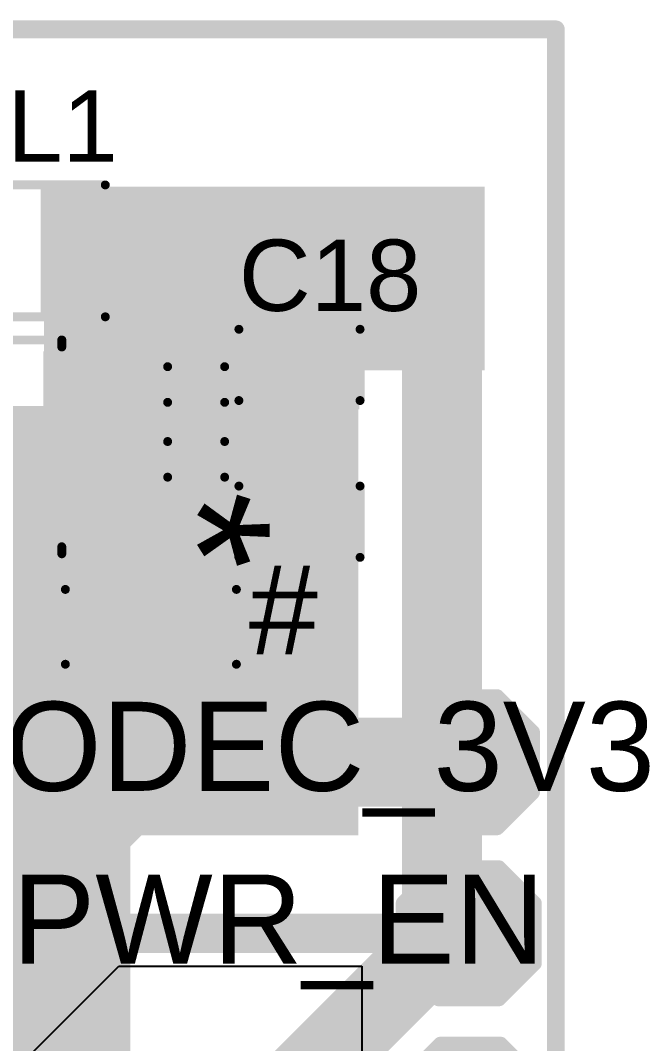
# Model space of a CAD drawing. Header units: millimetres. Extents: x -0.43 to 2.06, y -0.4 to 2.49.
# Drawn here: x 1.707 to 2.06, y 1.911 to 2.485 of the extents above; entities that cross this region are included whole.
import ezdxf

# ---------------------------------------------------------------- set-up
doc = ezdxf.new("R2010")
doc.units = ezdxf.units.MM
doc.header["$MEASUREMENT"] = 0
for name, color, linetype in [('BottomLayer', 5, 'Continuous'), ('BottomSolder', 6, 'Continuous'), ('Mechanical2', 216, 'Continuous'), ('TopLayer', 1, 'Continuous'), ('TopOverlay', 2, 'Continuous'), ('TopPaste', 8, 'Continuous'), ('TopSolder', 216, 'Continuous'), ('ViaHoleLayer', 16, 'Continuous')]:
    doc.layers.add(name, color=color, linetype=linetype)
doc.styles.add('Arial', font='', dxfattribs={"height": 0.2})
doc.styles.get('Arial').set_extended_font_data('Arial')

# ---------------------------------------------------------------- blocks, each defined once
blk = doc.blocks.new('TEST_POINT_32')
at = {"layer": 'TopLayer'}
blk.add_hatch(color=1, dxfattribs=at).paths.add_polyline_path([(0.015, 0.03), (-0.015, 0.03), (-0.03, 0.015), (-0.03, -0.015), (-0.015, -0.03), (0.015, -0.03), (0.03, -0.015), (0.03, 0.015)])
at = {"layer": 'TopPaste'}
blk.add_hatch(color=8, dxfattribs=at).paths.add_polyline_path([(0.015, 0.03), (-0.015, 0.03), (-0.03, 0.015), (-0.03, -0.015), (-0.015, -0.03), (0.015, -0.03), (0.03, -0.015), (0.03, 0.015)])
at = {"layer": 'TopSolder'}
blk.add_hatch(color=216, dxfattribs=at).paths.add_polyline_path([(0.017, 0.034), (-0.017, 0.034), (-0.034, 0.017), (-0.034, -0.017), (-0.017, -0.034), (0.017, -0.034), (0.034, -0.017), (0.034, 0.017)])
at = {"layer": 'TopOverlay', "const_width": 0.00787}
for points in [[(-0.037, 0.017), (-0.017, 0.037)], [(-0.017, 0.037), (0.017, 0.037)], [(-0.017, 0.037), (0.017, 0.037)], [(0.017, 0.037), (0.037, 0.017)], [(-0.037, -0.017), (-0.037, 0.017)], [(0.037, -0.017), (0.037, 0.017)], [(-0.037, -0.017), (-0.017, -0.037)], [(0.017, -0.037), (0.037, -0.017)], [(-0.017, -0.037), (0.017, -0.037)], [(-0.017, -0.037), (0.017, -0.037)]]:
    blk.add_lwpolyline(points, dxfattribs=at)
at = {"layer": 'TopOverlay', "const_width": 0.00394}
for points in [[(-0.01897, 0.037, 1), (-0.01503, 0.037, 1)], [(-0.01897, 0.037, 1), (-0.01503, 0.037, 1)], [(-0.01897, 0.037, 1), (-0.01503, 0.037, 1)], [(0.01503, 0.037, 1), (0.01897, 0.037, 1)], [(0.01503, 0.037, 1), (0.01897, 0.037, 1)], [(0.01503, 0.037, 1), (0.01897, 0.037, 1)], [(-0.03897, 0.017, 1), (-0.03503, 0.017, 1)], [(-0.03897, 0.017, 1), (-0.03503, 0.017, 1)], [(0.03503, 0.017, 1), (0.03897, 0.017, 1)], [(0.03503, 0.017, 1), (0.03897, 0.017, 1)], [(-0.03897, -0.017, 1), (-0.03503, -0.017, 1)], [(-0.03897, -0.017, 1), (-0.03503, -0.017, 1)], [(0.03503, -0.017, 1), (0.03897, -0.017, 1)], [(0.03503, -0.017, 1), (0.03897, -0.017, 1)], [(-0.01897, -0.037, 1), (-0.01503, -0.037, 1)], [(-0.01897, -0.037, 1), (-0.01503, -0.037, 1)], [(-0.01897, -0.037, 1), (-0.01503, -0.037, 1)], [(0.01503, -0.037, 1), (0.01897, -0.037, 1)], [(0.01503, -0.037, 1), (0.01897, -0.037, 1)], [(0.01503, -0.037, 1), (0.01897, -0.037, 1)]]:
    blk.add_lwpolyline(points, format="xyb", close=True, dxfattribs=at)
blk = doc.blocks.new('TEST_POINT_33')
at = {"layer": 'TopLayer'}
blk.add_hatch(color=1, dxfattribs=at).paths.add_polyline_path([(0.015, 0.03), (-0.015, 0.03), (-0.03, 0.015), (-0.03, -0.015), (-0.015, -0.03), (0.015, -0.03), (0.03, -0.015), (0.03, 0.015)])
at = {"layer": 'TopPaste'}
blk.add_hatch(color=8, dxfattribs=at).paths.add_polyline_path([(0.015, 0.03), (-0.015, 0.03), (-0.03, 0.015), (-0.03, -0.015), (-0.015, -0.03), (0.015, -0.03), (0.03, -0.015), (0.03, 0.015)])
at = {"layer": 'TopSolder'}
blk.add_hatch(color=216, dxfattribs=at).paths.add_polyline_path([(0.017, 0.034), (-0.017, 0.034), (-0.034, 0.017), (-0.034, -0.017), (-0.017, -0.034), (0.017, -0.034), (0.034, -0.017), (0.034, 0.017)])
at = {"layer": 'TopOverlay', "const_width": 0.00787}
for points in [[(-0.037, 0.017), (-0.017, 0.037)], [(-0.017, 0.037), (0.017, 0.037)], [(-0.017, 0.037), (0.017, 0.037)], [(0.017, 0.037), (0.037, 0.017)], [(-0.037, -0.017), (-0.037, 0.017)], [(0.037, -0.017), (0.037, 0.017)], [(-0.037, -0.017), (-0.017, -0.037)], [(0.017, -0.037), (0.037, -0.017)], [(-0.017, -0.037), (0.017, -0.037)], [(-0.017, -0.037), (0.017, -0.037)]]:
    blk.add_lwpolyline(points, dxfattribs=at)
at = {"layer": 'TopOverlay', "const_width": 0.00394}
for points in [[(-0.01897, 0.037, 1), (-0.01503, 0.037, 1)], [(-0.01897, 0.037, 1), (-0.01503, 0.037, 1)], [(-0.01897, 0.037, 1), (-0.01503, 0.037, 1)], [(0.01503, 0.037, 1), (0.01897, 0.037, 1)], [(0.01503, 0.037, 1), (0.01897, 0.037, 1)], [(0.01503, 0.037, 1), (0.01897, 0.037, 1)], [(-0.03897, 0.017, 1), (-0.03503, 0.017, 1)], [(-0.03897, 0.017, 1), (-0.03503, 0.017, 1)], [(0.03503, 0.017, 1), (0.03897, 0.017, 1)], [(0.03503, 0.017, 1), (0.03897, 0.017, 1)], [(-0.03897, -0.017, 1), (-0.03503, -0.017, 1)], [(-0.03897, -0.017, 1), (-0.03503, -0.017, 1)], [(0.03503, -0.017, 1), (0.03897, -0.017, 1)], [(0.03503, -0.017, 1), (0.03897, -0.017, 1)], [(-0.01897, -0.037, 1), (-0.01503, -0.037, 1)], [(-0.01897, -0.037, 1), (-0.01503, -0.037, 1)], [(-0.01897, -0.037, 1), (-0.01503, -0.037, 1)], [(0.01503, -0.037, 1), (0.01897, -0.037, 1)], [(0.01503, -0.037, 1), (0.01897, -0.037, 1)], [(0.01503, -0.037, 1), (0.01897, -0.037, 1)]]:
    blk.add_lwpolyline(points, format="xyb", close=True, dxfattribs=at)
blk = doc.blocks.new('TEST_POINT_35')
at = {"layer": 'TopLayer'}
blk.add_hatch(color=1, dxfattribs=at).paths.add_polyline_path([(0.015, 0.03), (-0.015, 0.03), (-0.03, 0.015), (-0.03, -0.015), (-0.015, -0.03), (0.015, -0.03), (0.03, -0.015), (0.03, 0.015)])
at = {"layer": 'TopPaste'}
blk.add_hatch(color=8, dxfattribs=at).paths.add_polyline_path([(0.015, 0.03), (-0.015, 0.03), (-0.03, 0.015), (-0.03, -0.015), (-0.015, -0.03), (0.015, -0.03), (0.03, -0.015), (0.03, 0.015)])
at = {"layer": 'TopSolder'}
blk.add_hatch(color=216, dxfattribs=at).paths.add_polyline_path([(0.017, 0.034), (-0.017, 0.034), (-0.034, 0.017), (-0.034, -0.017), (-0.017, -0.034), (0.017, -0.034), (0.034, -0.017), (0.034, 0.017)])
at = {"layer": 'TopOverlay', "const_width": 0.00787}
for points in [[(-0.037, 0.017), (-0.017, 0.037)], [(-0.017, 0.037), (0.017, 0.037)], [(-0.017, 0.037), (0.017, 0.037)], [(0.017, 0.037), (0.037, 0.017)], [(-0.037, -0.017), (-0.037, 0.017)], [(0.037, -0.017), (0.037, 0.017)], [(-0.037, -0.017), (-0.017, -0.037)], [(0.017, -0.037), (0.037, -0.017)], [(-0.017, -0.037), (0.017, -0.037)], [(-0.017, -0.037), (0.017, -0.037)]]:
    blk.add_lwpolyline(points, dxfattribs=at)
at = {"layer": 'TopOverlay', "const_width": 0.00394}
for points in [[(-0.01897, 0.037, 1), (-0.01503, 0.037, 1)], [(-0.01897, 0.037, 1), (-0.01503, 0.037, 1)], [(-0.01897, 0.037, 1), (-0.01503, 0.037, 1)], [(0.01503, 0.037, 1), (0.01897, 0.037, 1)], [(0.01503, 0.037, 1), (0.01897, 0.037, 1)], [(0.01503, 0.037, 1), (0.01897, 0.037, 1)], [(-0.03897, 0.017, 1), (-0.03503, 0.017, 1)], [(-0.03897, 0.017, 1), (-0.03503, 0.017, 1)], [(0.03503, 0.017, 1), (0.03897, 0.017, 1)], [(0.03503, 0.017, 1), (0.03897, 0.017, 1)], [(-0.03897, -0.017, 1), (-0.03503, -0.017, 1)], [(-0.03897, -0.017, 1), (-0.03503, -0.017, 1)], [(0.03503, -0.017, 1), (0.03897, -0.017, 1)], [(0.03503, -0.017, 1), (0.03897, -0.017, 1)], [(-0.01897, -0.037, 1), (-0.01503, -0.037, 1)], [(-0.01897, -0.037, 1), (-0.01503, -0.037, 1)], [(-0.01897, -0.037, 1), (-0.01503, -0.037, 1)], [(0.01503, -0.037, 1), (0.01897, -0.037, 1)], [(0.01503, -0.037, 1), (0.01897, -0.037, 1)], [(0.01503, -0.037, 1), (0.01897, -0.037, 1)]]:
    blk.add_lwpolyline(points, format="xyb", close=True, dxfattribs=at)
blk = doc.blocks.new('SOT_23_6_56')
at = {"layer": 'TopLayer'}
for points in [[(-0.07559, 0.04961), (-0.02756, 0.04961), (-0.02756, 0.0252), (-0.07559, 0.0252)], [(0.02756, 0.04961), (0.07559, 0.04961), (0.07559, 0.0252), (0.02756, 0.0252)], [(-0.07559, 0.0122), (-0.02756, 0.0122), (-0.02756, -0.0122), (-0.07559, -0.0122)], [(0.02756, 0.0122), (0.07559, 0.0122), (0.07559, -0.0122), (0.02756, -0.0122)], [(-0.07559, -0.0252), (-0.02756, -0.0252), (-0.02756, -0.04961), (-0.07559, -0.04961)], [(0.02756, -0.0252), (0.07559, -0.0252), (0.07559, -0.04961), (0.02756, -0.04961)]]:
    blk.add_hatch(color=1, dxfattribs=at).paths.add_polyline_path(points)
at = {"layer": 'TopPaste'}
for points in [[(-0.07559, 0.04961), (-0.02756, 0.04961), (-0.02756, 0.0252), (-0.07559, 0.0252)], [(0.02756, 0.04961), (0.07559, 0.04961), (0.07559, 0.0252), (0.02756, 0.0252)], [(-0.07559, 0.0122), (-0.02756, 0.0122), (-0.02756, -0.0122), (-0.07559, -0.0122)], [(0.02756, 0.0122), (0.07559, 0.0122), (0.07559, -0.0122), (0.02756, -0.0122)], [(-0.07559, -0.0252), (-0.02756, -0.0252), (-0.02756, -0.04961), (-0.07559, -0.04961)], [(0.02756, -0.0252), (0.07559, -0.0252), (0.07559, -0.04961), (0.02756, -0.04961)]]:
    blk.add_hatch(color=8, dxfattribs=at).paths.add_polyline_path(points)
at = {"layer": 'TopSolder'}
for points in [[(-0.07959, 0.05361), (-0.02356, 0.05361), (-0.02356, 0.0212), (-0.07959, 0.0212)], [(0.02356, 0.05361), (0.07959, 0.05361), (0.07959, 0.0212), (0.02356, 0.0212)], [(-0.07959, 0.0162), (-0.02356, 0.0162), (-0.02356, -0.0162), (-0.07959, -0.0162)], [(0.02356, 0.0162), (0.07959, 0.0162), (0.07959, -0.0162), (0.02356, -0.0162)], [(-0.07959, -0.0212), (-0.02356, -0.0212), (-0.02356, -0.05361), (-0.07959, -0.05361)], [(0.02356, -0.0212), (0.07959, -0.0212), (0.07959, -0.05361), (0.02356, -0.05361)]]:
    blk.add_hatch(color=216, dxfattribs=at).paths.add_polyline_path(points)
at = {"layer": 'TopOverlay', "const_width": 0.005}
for points in [[(-0.035, 0.06), (0.034, 0.06)], [(-0.035, 0.05606), (-0.035, 0.06)], [(0.034, 0.05606), (0.034, 0.06)], [(-0.086, 0.043), (-0.081, 0.038)], [(-0.086, 0.033), (-0.086, 0.043)], [(-0.086, 0.033), (-0.081, 0.038)], [(-0.035, -0.06), (-0.035, -0.05606)], [(0.034, -0.06), (0.034, -0.05606)], [(-0.035, -0.06), (0.034, -0.06)]]:
    blk.add_lwpolyline(points, dxfattribs=at)
at = {"layer": 'TopOverlay', "const_width": 0.0025}
for points in [[(-0.03625, 0.06, 1), (-0.03375, 0.06, 1)], [(-0.03625, 0.06, 1), (-0.03375, 0.06, 1)], [(-0.03625, 0.05606, 1), (-0.03375, 0.05606, 1)], [(0.03275, 0.06, 1), (0.03525, 0.06, 1)], [(0.03275, 0.06, 1), (0.03525, 0.06, 1)], [(0.03275, 0.05606, 1), (0.03525, 0.05606, 1)], [(-0.08725, 0.043, 1), (-0.08475, 0.043, 1)], [(-0.08725, 0.043, 1), (-0.08475, 0.043, 1)], [(-0.08225, 0.038, 1), (-0.07975, 0.038, 1)], [(-0.08225, 0.038, 1), (-0.07975, 0.038, 1)], [(-0.08725, 0.033, 1), (-0.08475, 0.033, 1)], [(-0.08725, 0.033, 1), (-0.08475, 0.033, 1)], [(-0.03625, -0.05606, 1), (-0.03375, -0.05606, 1)], [(0.03275, -0.05606, 1), (0.03525, -0.05606, 1)], [(-0.03625, -0.06, 1), (-0.03375, -0.06, 1)], [(-0.03625, -0.06, 1), (-0.03375, -0.06, 1)], [(0.03275, -0.06, 1), (0.03525, -0.06, 1)], [(0.03275, -0.06, 1), (0.03525, -0.06, 1)]]:
    blk.add_lwpolyline(points, format="xyb", close=True, dxfattribs=at)
blk = doc.blocks.new('RES_0603_81')
at = {"layer": 'TopLayer'}
for points in [[(-0.015, 0.0175), (-0.015, -0.0175), (-0.045, -0.0175), (-0.045, 0.0175)], [(0.045, 0.0175), (0.045, -0.0175), (0.015, -0.0175), (0.015, 0.0175)]]:
    blk.add_hatch(color=1, dxfattribs=at).paths.add_polyline_path(points)
at = {"layer": 'TopPaste'}
for points in [[(-0.015, 0.0175), (-0.015, -0.0175), (-0.045, -0.0175), (-0.045, 0.0175)], [(0.045, 0.0175), (0.045, -0.0175), (0.015, -0.0175), (0.015, 0.0175)]]:
    blk.add_hatch(color=8, dxfattribs=at).paths.add_polyline_path(points)
at = {"layer": 'TopSolder'}
for points in [[(-0.011, 0.0215), (-0.011, -0.0215), (-0.049, -0.0215), (-0.049, 0.0215)], [(0.049, 0.0215), (0.049, -0.0215), (0.011, -0.0215), (0.011, 0.0215)]]:
    blk.add_hatch(color=216, dxfattribs=at).paths.add_polyline_path(points)
at = {"layer": 'TopOverlay', "const_width": 0.005}
for points in [[(-0.048, 0.021), (0.048, 0.021)], [(-0.048, -0.021), (-0.048, 0.021)], [(0.048, -0.021), (0.048, 0.021)], [(-0.048, -0.021), (0.048, -0.021)]]:
    blk.add_lwpolyline(points, dxfattribs=at)
at = {"layer": 'TopOverlay', "const_width": 0.0025}
for points in [[(-0.04925, 0.021, 1), (-0.04675, 0.021, 1)], [(-0.04925, 0.021, 1), (-0.04675, 0.021, 1)], [(0.04675, 0.021, 1), (0.04925, 0.021, 1)], [(0.04675, 0.021, 1), (0.04925, 0.021, 1)], [(-0.04925, -0.021, 1), (-0.04675, -0.021, 1)], [(-0.04925, -0.021, 1), (-0.04675, -0.021, 1)], [(0.04675, -0.021, 1), (0.04925, -0.021, 1)], [(0.04675, -0.021, 1), (0.04925, -0.021, 1)]]:
    blk.add_lwpolyline(points, format="xyb", close=True, dxfattribs=at)
blk = doc.blocks.new('IHHP0806AZER2R2M01_93')
at = {"layer": 'TopLayer'}
for points in [[(-0.04035, -0.03189), (-0.04035, 0.03189), (-0.0128, 0.03189), (-0.0128, -0.03189)], [(0.0128, -0.03189), (0.0128, 0.03189), (0.04035, 0.03189), (0.04035, -0.03189)]]:
    blk.add_hatch(color=1, dxfattribs=at).paths.add_polyline_path(points)
at = {"layer": 'TopPaste'}
for points in [[(-0.04035, -0.03189), (-0.04035, 0.03189), (-0.0128, 0.03189), (-0.0128, -0.03189)], [(0.0128, -0.03189), (0.0128, 0.03189), (0.04035, 0.03189), (0.04035, -0.03189)]]:
    blk.add_hatch(color=8, dxfattribs=at).paths.add_polyline_path(points)
at = {"layer": 'TopSolder'}
for points in [[(-0.04435, -0.03589), (-0.04435, 0.03589), (-0.0088, 0.03589), (-0.0088, -0.03589)], [(0.0088, -0.03589), (0.0088, 0.03589), (0.04435, 0.03589), (0.04435, -0.03589)]]:
    blk.add_hatch(color=216, dxfattribs=at).paths.add_polyline_path(points)
at = {"layer": 'TopOverlay', "const_width": 0.005}
for points in [[(-0.045, 0.037), (-0.045, -0.037)], [(0.045, 0.037), (-0.045, 0.037)], [(0.045, 0.037), (0.045, -0.037)], [(0.045, -0.037), (-0.045, -0.037)]]:
    blk.add_lwpolyline(points, dxfattribs=at)
at = {"layer": 'TopOverlay', "const_width": 0.0025}
for points in [[(-0.04625, 0.037, 1), (-0.04375, 0.037, 1)], [(-0.04625, 0.037, 1), (-0.04375, 0.037, 1)], [(0.04375, 0.037, 1), (0.04625, 0.037, 1)], [(0.04375, 0.037, 1), (0.04625, 0.037, 1)], [(-0.04625, -0.037, 1), (-0.04375, -0.037, 1)], [(-0.04625, -0.037, 1), (-0.04375, -0.037, 1)], [(0.04375, -0.037, 1), (0.04625, -0.037, 1)], [(0.04375, -0.037, 1), (0.04625, -0.037, 1)]]:
    blk.add_lwpolyline(points, format="xyb", close=True, dxfattribs=at)
blk = doc.blocks.new('CAP_0402_140')
at = {"layer": 'TopLayer'}
for points in [[(-0.0275, -0.0125), (-0.0275, 0.0125), (-0.0095, 0.0125), (-0.0095, -0.0125)], [(0.0095, -0.0125), (0.0095, 0.0125), (0.0275, 0.0125), (0.0275, -0.0125)]]:
    blk.add_hatch(color=1, dxfattribs=at).paths.add_polyline_path(points)
at = {"layer": 'TopPaste'}
for points in [[(-0.0275, -0.0125), (-0.0275, 0.0125), (-0.0095, 0.0125), (-0.0095, -0.0125)], [(0.0095, -0.0125), (0.0095, 0.0125), (0.0275, 0.0125), (0.0275, -0.0125)]]:
    blk.add_hatch(color=8, dxfattribs=at).paths.add_polyline_path(points)
at = {"layer": 'TopSolder'}
for points in [[(-0.02986, -0.01486), (-0.02986, 0.01486), (-0.00714, 0.01486), (-0.00714, -0.01486)], [(0.00714, -0.01486), (0.00714, 0.01486), (0.02986, 0.01486), (0.02986, -0.01486)]]:
    blk.add_hatch(color=216, dxfattribs=at).paths.add_polyline_path(points)
at = {"layer": 'TopOverlay', "const_width": 0.005}
for points in [[(-0.011, 0.016), (-0.031, 0.016)], [(-0.031, -0.016), (-0.031, 0.016)], [(0.031, 0.016), (0.011, 0.016)], [(0.031, -0.016), (0.031, 0.016)], [(-0.011, -0.016), (-0.031, -0.016)], [(0.031, -0.016), (0.011, -0.016)]]:
    blk.add_lwpolyline(points, dxfattribs=at)
at = {"layer": 'TopOverlay', "const_width": 0.0025}
for points in [[(-0.03225, 0.016, 1), (-0.02975, 0.016, 1)], [(-0.03225, 0.016, 1), (-0.02975, 0.016, 1)], [(-0.01225, 0.016, 1), (-0.00975, 0.016, 1)], [(0.00975, 0.016, 1), (0.01225, 0.016, 1)], [(0.02975, 0.016, 1), (0.03225, 0.016, 1)], [(0.02975, 0.016, 1), (0.03225, 0.016, 1)], [(-0.03225, -0.016, 1), (-0.02975, -0.016, 1)], [(-0.03225, -0.016, 1), (-0.02975, -0.016, 1)], [(-0.01225, -0.016, 1), (-0.00975, -0.016, 1)], [(0.00975, -0.016, 1), (0.01225, -0.016, 1)], [(0.02975, -0.016, 1), (0.03225, -0.016, 1)], [(0.02975, -0.016, 1), (0.03225, -0.016, 1)]]:
    blk.add_lwpolyline(points, format="xyb", close=True, dxfattribs=at)
blk = doc.blocks.new('CAP_0805_141')
at = {"layer": 'TopLayer'}
for points in [[(-0.06, 0.03), (-0.02, 0.03), (-0.02, -0.03), (-0.06, -0.03)], [(0.02, 0.03), (0.06, 0.03), (0.06, -0.03), (0.02, -0.03)]]:
    blk.add_hatch(color=1, dxfattribs=at).paths.add_polyline_path(points)
at = {"layer": 'TopPaste'}
for points in [[(-0.06, 0.03), (-0.02, 0.03), (-0.02, -0.03), (-0.06, -0.03)], [(0.02, 0.03), (0.06, 0.03), (0.06, -0.03), (0.02, -0.03)]]:
    blk.add_hatch(color=8, dxfattribs=at).paths.add_polyline_path(points)
at = {"layer": 'TopSolder'}
for points in [[(-0.06276, 0.03276), (-0.01724, 0.03276), (-0.01724, -0.03276), (-0.06276, -0.03276)], [(0.01724, 0.03276), (0.06276, 0.03276), (0.06276, -0.03276), (0.01724, -0.03276)]]:
    blk.add_hatch(color=216, dxfattribs=at).paths.add_polyline_path(points)
at = {"layer": 'TopOverlay', "const_width": 0.005}
for points in [[(-0.064, -0.034), (-0.064, 0.034)], [(-0.024, 0.034), (-0.064, 0.034)], [(0.064, 0.034), (0.024, 0.034)], [(0.064, -0.034), (0.064, 0.034)], [(-0.024, -0.034), (-0.064, -0.034)], [(0.064, -0.034), (0.024, -0.034)]]:
    blk.add_lwpolyline(points, dxfattribs=at)
at = {"layer": 'TopOverlay', "const_width": 0.0025}
for points in [[(-0.06525, 0.034, 1), (-0.06275, 0.034, 1)], [(-0.06525, 0.034, 1), (-0.06275, 0.034, 1)], [(-0.02525, 0.034, 1), (-0.02275, 0.034, 1)], [(0.02275, 0.034, 1), (0.02525, 0.034, 1)], [(0.06275, 0.034, 1), (0.06525, 0.034, 1)], [(0.06275, 0.034, 1), (0.06525, 0.034, 1)], [(-0.06525, -0.034, 1), (-0.06275, -0.034, 1)], [(-0.06525, -0.034, 1), (-0.06275, -0.034, 1)], [(-0.02525, -0.034, 1), (-0.02275, -0.034, 1)], [(0.02275, -0.034, 1), (0.02525, -0.034, 1)], [(0.06275, -0.034, 1), (0.06525, -0.034, 1)], [(0.06275, -0.034, 1), (0.06525, -0.034, 1)]]:
    blk.add_lwpolyline(points, format="xyb", close=True, dxfattribs=at)

msp = doc.modelspace()

# ---------------------------------------------------------------- hatches: boundary and pattern name
at = {"layer": 'BottomLayer'}
for points in [[(1.757, 2.289), (1.968, 2.289), (1.968, 2.392), (1.757, 2.392)], [(1.359, 2.028), (1.897, 2.028), (1.897, 2.269), (1.359, 2.269)], [(1.538, 2.076), (1.538, 1.845), (1.769, 1.845), (1.769, 2.076)]]:
    msp.add_hatch(color=5, dxfattribs=at).paths.add_polyline_path(points)
h = msp.add_hatch(color=5, dxfattribs=at)
edge = h.paths.add_edge_path()
edge.add_arc((1.772, 2.371), 0.01181, 0, 360)
h = msp.add_hatch(color=5, dxfattribs=at)
edge = h.paths.add_edge_path()
edge.add_arc((1.80033, 2.371), 0.01181, 0, 360)
h = msp.add_hatch(color=5, dxfattribs=at)
edge = h.paths.add_edge_path()
edge.add_arc((1.82867, 2.371), 0.01181, 0, 360)
h = msp.add_hatch(color=5, dxfattribs=at)
edge = h.paths.add_edge_path()
edge.add_arc((1.857, 2.371), 0.01181, 0, 360)
h = msp.add_hatch(color=5, dxfattribs=at)
edge = h.paths.add_edge_path()
edge.add_arc((1.772, 2.341), 0.01181, 0, 360)
h = msp.add_hatch(color=5, dxfattribs=at)
edge = h.paths.add_edge_path()
edge.add_arc((1.80075, 2.341), 0.01181, 0, 360)
h = msp.add_hatch(color=5, dxfattribs=at)
edge = h.paths.add_edge_path()
edge.add_arc((1.8295, 2.341), 0.01181, 0, 360)
h = msp.add_hatch(color=5, dxfattribs=at)
edge = h.paths.add_edge_path()
edge.add_arc((1.86, 2.341), 0.01181, 0, 360)
h = msp.add_hatch(color=5, dxfattribs=at)
edge = h.paths.add_edge_path()
edge.add_arc((1.808, 2.18436), 0.01181, 0, 360)
h = msp.add_hatch(color=5, dxfattribs=at)
edge = h.paths.add_edge_path()
edge.add_arc((1.84609, 2.18436), 0.01181, 0, 360)
h = msp.add_hatch(color=5, dxfattribs=at)
edge = h.paths.add_edge_path()
edge.add_arc((1.878, 2.18436), 0.01181, 0, 360)
h = msp.add_hatch(color=5, dxfattribs=at)
edge = h.paths.add_edge_path()
edge.add_arc((1.84609, 2.15603), 0.01181, 0, 360)
h = msp.add_hatch(color=5, dxfattribs=at)
edge = h.paths.add_edge_path()
edge.add_arc((1.878, 2.15533), 0.01181, 0, 360)
h = msp.add_hatch(color=5, dxfattribs=at)
edge = h.paths.add_edge_path()
edge.add_arc((1.84609, 2.12769), 0.01181, 0, 360)
h = msp.add_hatch(color=5, dxfattribs=at)
edge = h.paths.add_edge_path()
edge.add_arc((1.878, 2.127), 0.01181, 0, 360)
at = {"layer": 'BottomSolder'}
h = msp.add_hatch(color=6, dxfattribs=at)
edge = h.paths.add_edge_path()
edge.add_arc((1.772, 2.371), 0.01581, 0, 360)
h = msp.add_hatch(color=6, dxfattribs=at)
edge = h.paths.add_edge_path()
edge.add_arc((1.80033, 2.371), 0.01581, 0, 360)
h = msp.add_hatch(color=6, dxfattribs=at)
edge = h.paths.add_edge_path()
edge.add_arc((1.82867, 2.371), 0.01581, 0, 360)
h = msp.add_hatch(color=6, dxfattribs=at)
edge = h.paths.add_edge_path()
edge.add_arc((1.857, 2.371), 0.01581, 0, 360)
h = msp.add_hatch(color=6, dxfattribs=at)
edge = h.paths.add_edge_path()
edge.add_arc((1.772, 2.341), 0.01581, 0, 360)
h = msp.add_hatch(color=6, dxfattribs=at)
edge = h.paths.add_edge_path()
edge.add_arc((1.80075, 2.341), 0.01581, 0, 360)
h = msp.add_hatch(color=6, dxfattribs=at)
edge = h.paths.add_edge_path()
edge.add_arc((1.8295, 2.341), 0.01581, 0, 360)
h = msp.add_hatch(color=6, dxfattribs=at)
edge = h.paths.add_edge_path()
edge.add_arc((1.86, 2.341), 0.01581, 0, 360)
h = msp.add_hatch(color=6, dxfattribs=at)
edge = h.paths.add_edge_path()
edge.add_arc((1.808, 2.18436), 0.01581, 0, 360)
h = msp.add_hatch(color=6, dxfattribs=at)
edge = h.paths.add_edge_path()
edge.add_arc((1.84609, 2.18436), 0.01581, 0, 360)
h = msp.add_hatch(color=6, dxfattribs=at)
edge = h.paths.add_edge_path()
edge.add_arc((1.878, 2.18436), 0.01581, 0, 360)
h = msp.add_hatch(color=6, dxfattribs=at)
edge = h.paths.add_edge_path()
edge.add_arc((1.84609, 2.15603), 0.01581, 0, 360)
h = msp.add_hatch(color=6, dxfattribs=at)
edge = h.paths.add_edge_path()
edge.add_arc((1.878, 2.15533), 0.01581, 0, 360)
h = msp.add_hatch(color=6, dxfattribs=at)
edge = h.paths.add_edge_path()
edge.add_arc((1.84609, 2.12769), 0.01581, 0, 360)
h = msp.add_hatch(color=6, dxfattribs=at)
edge = h.paths.add_edge_path()
edge.add_arc((1.878, 2.127), 0.01581, 0, 360)
at = {"layer": 'TopLayer'}
for points in [[(1.7206, 2.267), (1.8976, 2.267), (1.8976, 2.391), (1.7206, 2.391)], [(1.78509, 2.113), (1.89709, 2.113), (1.89709, 2.25269), (1.78509, 2.25269)], [(1.723, 2.121), (1.77609, 2.121), (1.77609, 2.22569), (1.723, 2.22569)]]:
    msp.add_hatch(color=1, dxfattribs=at).paths.add_polyline_path(points)
h = msp.add_hatch(color=1, dxfattribs=at)
edge = h.paths.add_edge_path()
edge.add_arc((1.772, 2.371), 0.01181, 0, 360)
h = msp.add_hatch(color=1, dxfattribs=at)
edge = h.paths.add_edge_path()
edge.add_arc((1.80033, 2.371), 0.01181, 0, 360)
h = msp.add_hatch(color=1, dxfattribs=at)
edge = h.paths.add_edge_path()
edge.add_arc((1.82867, 2.371), 0.01181, 0, 360)
h = msp.add_hatch(color=1, dxfattribs=at)
edge = h.paths.add_edge_path()
edge.add_arc((1.857, 2.371), 0.01181, 0, 360)
h = msp.add_hatch(color=1, dxfattribs=at)
edge = h.paths.add_edge_path()
edge.add_arc((1.772, 2.341), 0.01181, 0, 360)
h = msp.add_hatch(color=1, dxfattribs=at)
edge = h.paths.add_edge_path()
edge.add_arc((1.80075, 2.341), 0.01181, 0, 360)
h = msp.add_hatch(color=1, dxfattribs=at)
edge = h.paths.add_edge_path()
edge.add_arc((1.8295, 2.341), 0.01181, 0, 360)
h = msp.add_hatch(color=1, dxfattribs=at)
edge = h.paths.add_edge_path()
edge.add_arc((1.86, 2.341), 0.01181, 0, 360)
h = msp.add_hatch(color=1, dxfattribs=at)
edge = h.paths.add_edge_path()
edge.add_arc((1.808, 2.18436), 0.01181, 0, 360)
h = msp.add_hatch(color=1, dxfattribs=at)
edge = h.paths.add_edge_path()
edge.add_arc((1.84609, 2.18436), 0.01181, 0, 360)
h = msp.add_hatch(color=1, dxfattribs=at)
edge = h.paths.add_edge_path()
edge.add_arc((1.878, 2.18436), 0.01181, 0, 360)
h = msp.add_hatch(color=1, dxfattribs=at)
edge = h.paths.add_edge_path()
edge.add_arc((1.84609, 2.15603), 0.01181, 0, 360)
h = msp.add_hatch(color=1, dxfattribs=at)
edge = h.paths.add_edge_path()
edge.add_arc((1.878, 2.15533), 0.01181, 0, 360)
h = msp.add_hatch(color=1, dxfattribs=at)
edge = h.paths.add_edge_path()
edge.add_arc((1.84609, 2.12769), 0.01181, 0, 360)
h = msp.add_hatch(color=1, dxfattribs=at)
edge = h.paths.add_edge_path()
edge.add_arc((1.878, 2.127), 0.01181, 0, 360)
at = {"layer": 'TopSolder'}
h = msp.add_hatch(color=216, dxfattribs=at)
edge = h.paths.add_edge_path()
edge.add_arc((1.772, 2.371), 0.01581, 0, 360)
h = msp.add_hatch(color=216, dxfattribs=at)
edge = h.paths.add_edge_path()
edge.add_arc((1.80033, 2.371), 0.01581, 0, 360)
h = msp.add_hatch(color=216, dxfattribs=at)
edge = h.paths.add_edge_path()
edge.add_arc((1.82867, 2.371), 0.01581, 0, 360)
h = msp.add_hatch(color=216, dxfattribs=at)
edge = h.paths.add_edge_path()
edge.add_arc((1.857, 2.371), 0.01581, 0, 360)
h = msp.add_hatch(color=216, dxfattribs=at)
edge = h.paths.add_edge_path()
edge.add_arc((1.772, 2.341), 0.01581, 0, 360)
h = msp.add_hatch(color=216, dxfattribs=at)
edge = h.paths.add_edge_path()
edge.add_arc((1.80075, 2.341), 0.01581, 0, 360)
h = msp.add_hatch(color=216, dxfattribs=at)
edge = h.paths.add_edge_path()
edge.add_arc((1.8295, 2.341), 0.01581, 0, 360)
h = msp.add_hatch(color=216, dxfattribs=at)
edge = h.paths.add_edge_path()
edge.add_arc((1.86, 2.341), 0.01581, 0, 360)
h = msp.add_hatch(color=216, dxfattribs=at)
edge = h.paths.add_edge_path()
edge.add_arc((1.808, 2.18436), 0.01581, 0, 360)
h = msp.add_hatch(color=216, dxfattribs=at)
edge = h.paths.add_edge_path()
edge.add_arc((1.84609, 2.18436), 0.01581, 0, 360)
h = msp.add_hatch(color=216, dxfattribs=at)
edge = h.paths.add_edge_path()
edge.add_arc((1.878, 2.18436), 0.01581, 0, 360)
h = msp.add_hatch(color=216, dxfattribs=at)
edge = h.paths.add_edge_path()
edge.add_arc((1.84609, 2.15603), 0.01581, 0, 360)
h = msp.add_hatch(color=216, dxfattribs=at)
edge = h.paths.add_edge_path()
edge.add_arc((1.878, 2.15533), 0.01581, 0, 360)
h = msp.add_hatch(color=216, dxfattribs=at)
edge = h.paths.add_edge_path()
edge.add_arc((1.84609, 2.12769), 0.01581, 0, 360)
h = msp.add_hatch(color=216, dxfattribs=at)
edge = h.paths.add_edge_path()
edge.add_arc((1.878, 2.127), 0.01581, 0, 360)
at = {"layer": 'ViaHoleLayer'}
h = msp.add_hatch(color=16, dxfattribs=at)
edge = h.paths.add_edge_path()
edge.add_arc((1.772, 2.371), 0.00591, 0, 360)
h = msp.add_hatch(color=16, dxfattribs=at)
edge = h.paths.add_edge_path()
edge.add_arc((1.80033, 2.371), 0.00591, 0, 360)
h = msp.add_hatch(color=16, dxfattribs=at)
edge = h.paths.add_edge_path()
edge.add_arc((1.82867, 2.371), 0.00591, 0, 360)
h = msp.add_hatch(color=16, dxfattribs=at)
edge = h.paths.add_edge_path()
edge.add_arc((1.857, 2.371), 0.00591, 0, 360)
h = msp.add_hatch(color=16, dxfattribs=at)
edge = h.paths.add_edge_path()
edge.add_arc((1.772, 2.341), 0.00591, 0, 360)
h = msp.add_hatch(color=16, dxfattribs=at)
edge = h.paths.add_edge_path()
edge.add_arc((1.80075, 2.341), 0.00591, 0, 360)
h = msp.add_hatch(color=16, dxfattribs=at)
edge = h.paths.add_edge_path()
edge.add_arc((1.8295, 2.341), 0.00591, 0, 360)
h = msp.add_hatch(color=16, dxfattribs=at)
edge = h.paths.add_edge_path()
edge.add_arc((1.86, 2.341), 0.00591, 0, 360)
h = msp.add_hatch(color=16, dxfattribs=at)
edge = h.paths.add_edge_path()
edge.add_arc((1.808, 2.18436), 0.00591, 0, 360)
h = msp.add_hatch(color=16, dxfattribs=at)
edge = h.paths.add_edge_path()
edge.add_arc((1.84609, 2.18436), 0.00591, 0, 360)
h = msp.add_hatch(color=16, dxfattribs=at)
edge = h.paths.add_edge_path()
edge.add_arc((1.878, 2.18436), 0.00591, 0, 360)
h = msp.add_hatch(color=16, dxfattribs=at)
edge = h.paths.add_edge_path()
edge.add_arc((1.84609, 2.15603), 0.00591, 0, 360)
h = msp.add_hatch(color=16, dxfattribs=at)
edge = h.paths.add_edge_path()
edge.add_arc((1.878, 2.15533), 0.00591, 0, 360)
h = msp.add_hatch(color=16, dxfattribs=at)
edge = h.paths.add_edge_path()
edge.add_arc((1.84609, 2.12769), 0.00591, 0, 360)
h = msp.add_hatch(color=16, dxfattribs=at)
edge = h.paths.add_edge_path()
edge.add_arc((1.878, 2.127), 0.00591, 0, 360)

# ---------------------------------------------------------------- linework, layer by layer
at = {"layer": 'BottomLayer'}
for points, const_width in [([(1.944, 1.969), (1.944, 2.35)], 0.045), ([(1.628, 2.15369), (1.83809, 2.15369)], 0.025), ([(1.83809, 2.15369), (1.87109, 2.12069)], 0.025), ([(1.799, 1.824), (1.944, 1.969)], 0.045)]:
    msp.add_lwpolyline(points, dxfattribs=dict(at, const_width=const_width))
for points, const_width in [([(1.93275, 2.35, 1), (1.95525, 2.35, 1)], 0.0225), ([(1.83184, 2.15369, 1), (1.84434, 2.15369, 1)], 0.0125), ([(1.83184, 2.15369, 1), (1.84434, 2.15369, 1)], 0.0125), ([(1.86484, 2.12069, 1), (1.87734, 2.12069, 1)], 0.0125), ([(1.93275, 1.969, 1), (1.95525, 1.969, 1)], 0.0225), ([(1.93275, 1.969, 1), (1.95525, 1.969, 1)], 0.0225)]:
    msp.add_lwpolyline(points, format="xyb", close=True, dxfattribs=dict(at, const_width=const_width))
at = {"layer": 'Mechanical2', "const_width": 0.01}
for points in [[(-0.19685, 2.48032), (2.00787, 2.48032)], [(2.00787, -0.19685), (2.00787, 2.48032)]]:
    msp.add_lwpolyline(points, dxfattribs=at)
at = {"layer": 'Mechanical2', "const_width": 0.005}
msp.add_lwpolyline([(2.00537, 2.48032, 1), (2.01037, 2.48032, 1)], format="xyb", close=True, dxfattribs=at)
msp.add_lwpolyline([(2.00537, 2.48032, 1), (2.01037, 2.48032, 1)], format="xyb", close=True, dxfattribs=at)
at = {"layer": 'TopLayer'}
for p, q in [((1.52221, 1.71426), (1.7626, 1.95465)), ((1.7626, 1.95465), (1.899, 1.95465)), ((1.899, 1.95465), (1.899, 1.90628))]:
    msp.add_line(p, q, dxfattribs=at)
for points, const_width in [([(1.7481, 2.1425), (1.7506, 2.145)], 0.025), ([(1.7481, 2.1071), (1.7481, 2.1425)], 0.02), ([(1.445, 1.804), (1.7481, 2.1071)], 0.02), ([(1.45, 1.738), (1.781, 2.069)], 0.05), ([(1.781, 2.069), (1.958, 2.069)], 0.05), ([(1.50386, 1.72186), (1.755, 1.973)], 0.022), ([(1.755, 1.973), (1.959, 1.973)], 0.022)]:
    msp.add_lwpolyline(points, dxfattribs=dict(at, const_width=const_width))
for points, const_width in [([(1.74185, 2.1425, 1), (1.75435, 2.1425, 1)], 0.0125), ([(1.74435, 2.145, 1), (1.75685, 2.145, 1)], 0.0125), ([(1.7431, 2.1425, 1), (1.7531, 2.1425, 1)], 0.01), ([(1.7431, 2.1071, 1), (1.7531, 2.1071, 1)], 0.01), ([(1.7431, 2.1071, 1), (1.7531, 2.1071, 1)], 0.01), ([(1.7685, 2.069, 1), (1.7935, 2.069, 1)], 0.025), ([(1.7685, 2.069, 1), (1.7935, 2.069, 1)], 0.025), ([(1.9455, 2.069, 1), (1.9705, 2.069, 1)], 0.025), ([(1.7495, 1.973, 1), (1.7605, 1.973, 1)], 0.011), ([(1.7495, 1.973, 1), (1.7605, 1.973, 1)], 0.011), ([(1.9535, 1.973, 1), (1.9645, 1.973, 1)], 0.011)]:
    msp.add_lwpolyline(points, format="xyb", close=True, dxfattribs=dict(at, const_width=const_width))

# ---------------------------------------------------------------- block references
for name, p, rotation in [('IHHP0806AZER2R2M01_93', (1.71002, 2.356), 180), ('CAP_0805_141', (1.864, 2.248), 270), ('CAP_0402_140', (1.806, 2.26), 270)]:
    msp.add_blockref(name, p, dxfattribs=dict(rotation=rotation))
for name, p in [('SOT_23_6_56', (1.6966, 2.246)), ('RES_0603_81', (1.7806, 2.145)), ('TEST_POINT_33', (1.958, 2.069)), ('TEST_POINT_35', (1.959, 1.973)), ('TEST_POINT_32', (1.96, 1.874))]:
    msp.add_blockref(name, p)

# ---------------------------------------------------------------- texts
at = {"layer": 'TopOverlay', "style": 'Arial'}
for s, p in [('L1', (1.69994, 2.40601)), ('C18', (1.82993, 2.32231))]:
    msp.add_text(s, height=0.04, dxfattribs=at).set_placement(p)
for s, height, rotation, p in [('*', 0.08, 270, (1.76732, 2.221)), ('#', 0.05, 360, (1.8356, 2.12955)), ('CODEC_3V3', 0.05, 360, (1.6482, 2.05296)), ('PWR_EN', 0.05, 360, (1.70281, 1.95598))]:
    msp.add_text(s, height=height, rotation=rotation, dxfattribs=at).set_placement(p)

doc.saveas('drawing.dxf')
